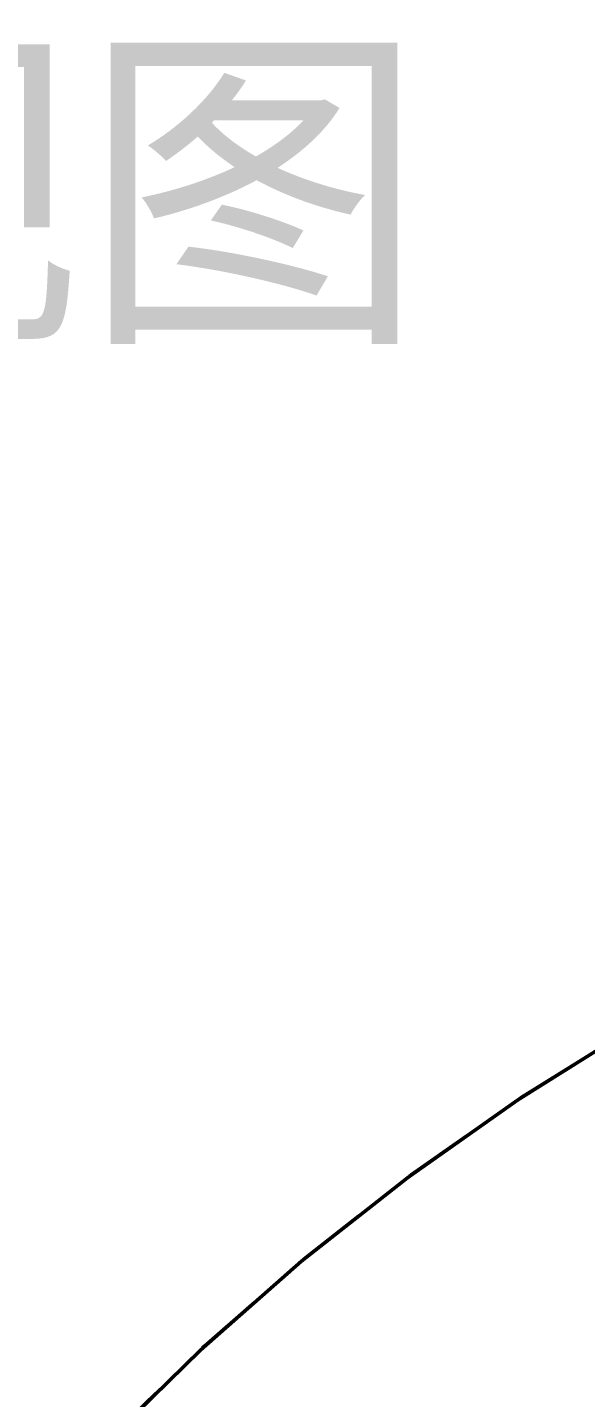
# Model space of a CAD drawing. Header units: millimetres. Extents: x 0 to 420, y 0 to 297.
# Drawn here: x 179.34 to 185.53, y 264 to 279.21 of the extents above; entities that cross this region are included whole.
import ezdxf

# ---------------------------------------------------------------- set-up
doc = ezdxf.new("R2010")
doc.units = ezdxf.units.MM
doc.linetypes.add('DASHED', pattern=[1.524, 1.27, -0.254])
for name, color, linetype, lineweight in [('HIDDEN', 8, 'DASHED', 25), ('TEXT', 7, 'CONTINUOUS', 25), ('VISIBLE', 7, 'CONTINUOUS', 50)]:
    doc.layers.add(name, color=color, linetype=linetype, lineweight=lineweight)
doc.styles.add('CJK', font='NotoSansCJK-Regular.ttc')

msp = doc.modelspace()

# ---------------------------------------------------------------- linework, layer by layer
at = {"layer": 'HIDDEN'}
for points in [[(184.81485, 267.33279), (186.0786, 268.12351)], [(184.81485, 267.33279), (186.0786, 268.12351)], [(185.45684, 267.73448), (186.05949, 268.11156)], [(183.59496, 266.47593), (184.81485, 267.33279)], [(183.59496, 266.47593), (184.81485, 267.33279)], [(184.2103, 266.90814), (184.79455, 267.31854)], [(182.42241, 265.55535), (183.59496, 266.47593)], [(182.42241, 265.55535), (183.59496, 266.47593)], [(183.01006, 266.01672), (183.57368, 266.45922)], [(181.30052, 264.57368), (182.42241, 265.55535)], [(181.30052, 264.57368), (182.42241, 265.55535)], [(181.85942, 265.06272), (182.40035, 265.53605)], [(180.23246, 263.53368), (181.30052, 264.57368)], [(180.23246, 263.53368), (181.30052, 264.57368)], [(180.76156, 264.04888), (181.2779, 264.55166)]]:
    msp.add_lwpolyline(points, dxfattribs=at)
at = {"layer": 'VISIBLE'}
for points in [[(184.77362, 267.30539), (186.03985, 268.10064)], [(184.81485, 267.33279), (185.45684, 267.73448)], [(183.55164, 266.44368), (184.77362, 267.30539)], [(184.79455, 267.31854), (184.81485, 267.33279)], [(183.59496, 266.47593), (184.2103, 266.90814)], [(182.37741, 265.51796), (183.55164, 266.44368)], [(183.57368, 266.45922), (183.59496, 266.47593)], [(182.42241, 265.55535), (183.01006, 266.01672)], [(181.25427, 264.53089), (182.37741, 265.51796)], [(182.40035, 265.53605), (182.42241, 265.55535)], [(181.30052, 264.57368), (181.85942, 265.06272)], [(181.2779, 264.55166), (181.30052, 264.57368)], [(180.18542, 263.48526), (181.25427, 264.53089)], [(180.23246, 263.53368), (180.76156, 264.04888)]]:
    msp.add_lwpolyline(points, dxfattribs=at)

# ---------------------------------------------------------------- texts
at = {"layer": 'TEXT', "style": 'CJK'}
msp.add_text('左视图', height=2.8, dxfattribs=at).set_placement((172.3, 276))

doc.saveas('drawing.dxf')
